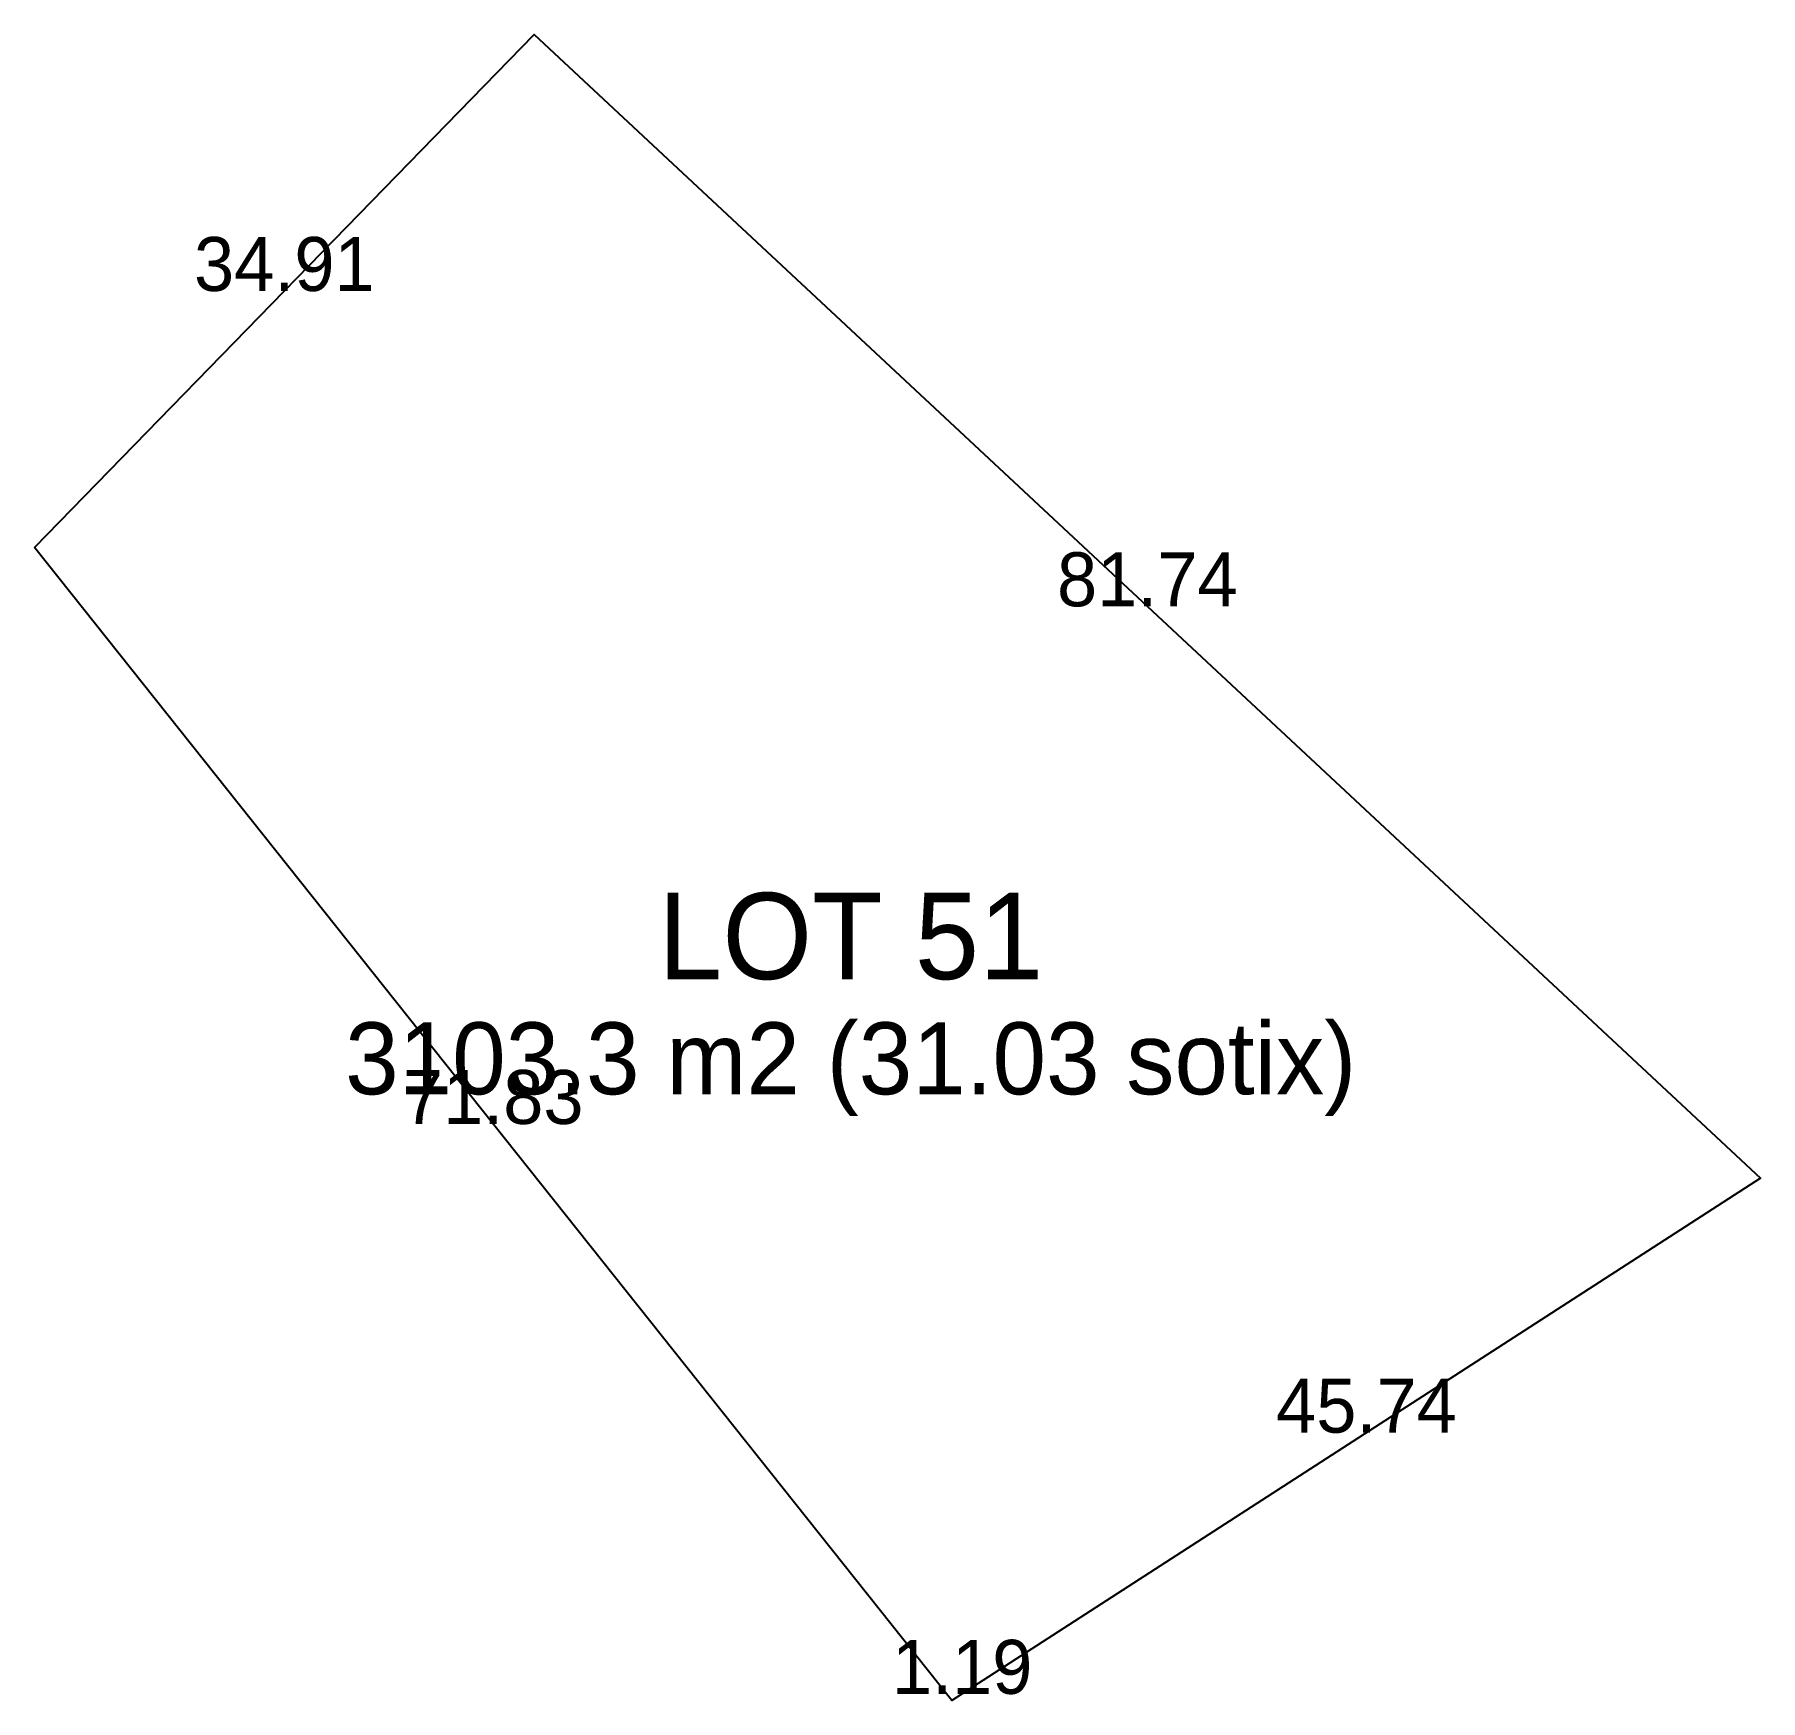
# Model space of a CAD drawing. Header units: metres. Extents: x -39.8 to 44.3, y -32.7 to 48.5.
import ezdxf
from ezdxf.enums import TextEntityAlignment as Align

# ---------------------------------------------------------------- set-up
doc = ezdxf.new("R2010")
doc.units = ezdxf.units.M

msp = doc.modelspace()

# ---------------------------------------------------------------- linework, layer by layer
at = {"layer": 'LOTS'}
msp.add_lwpolyline([(-39.782, 23.5039), (-15.4279, 48.5087), (44.3448, -7.2402), (5.9324, -32.0631), (4.9326, -32.7092)], close=True, dxfattribs=at)

# ---------------------------------------------------------------- texts
at = {"layer": 'DIMS'}
for s, p in [('34.91', (-27.6049, 36.0063)), ('81.74', (14.4585, 20.6342)), ('71.83', (-17.4247, -4.6027)), ('45.74', (25.1386, -19.6517)), ('1.19', (5.4325, -32.3862))]:
    msp.add_text(s, height=2.631, dxfattribs=at).set_placement(p, align=Align.CENTER)
at = {"layer": 'LABELS'}
for s, height, p in [('LOT 51', 4.21, (0, 2.4556)), ('3103.3 m2 (31.03 sotix)', 3.508, (0, -3.1572))]:
    msp.add_text(s, height=height, dxfattribs=at).set_placement(p, align=Align.CENTER)

doc.saveas('drawing.dxf')
